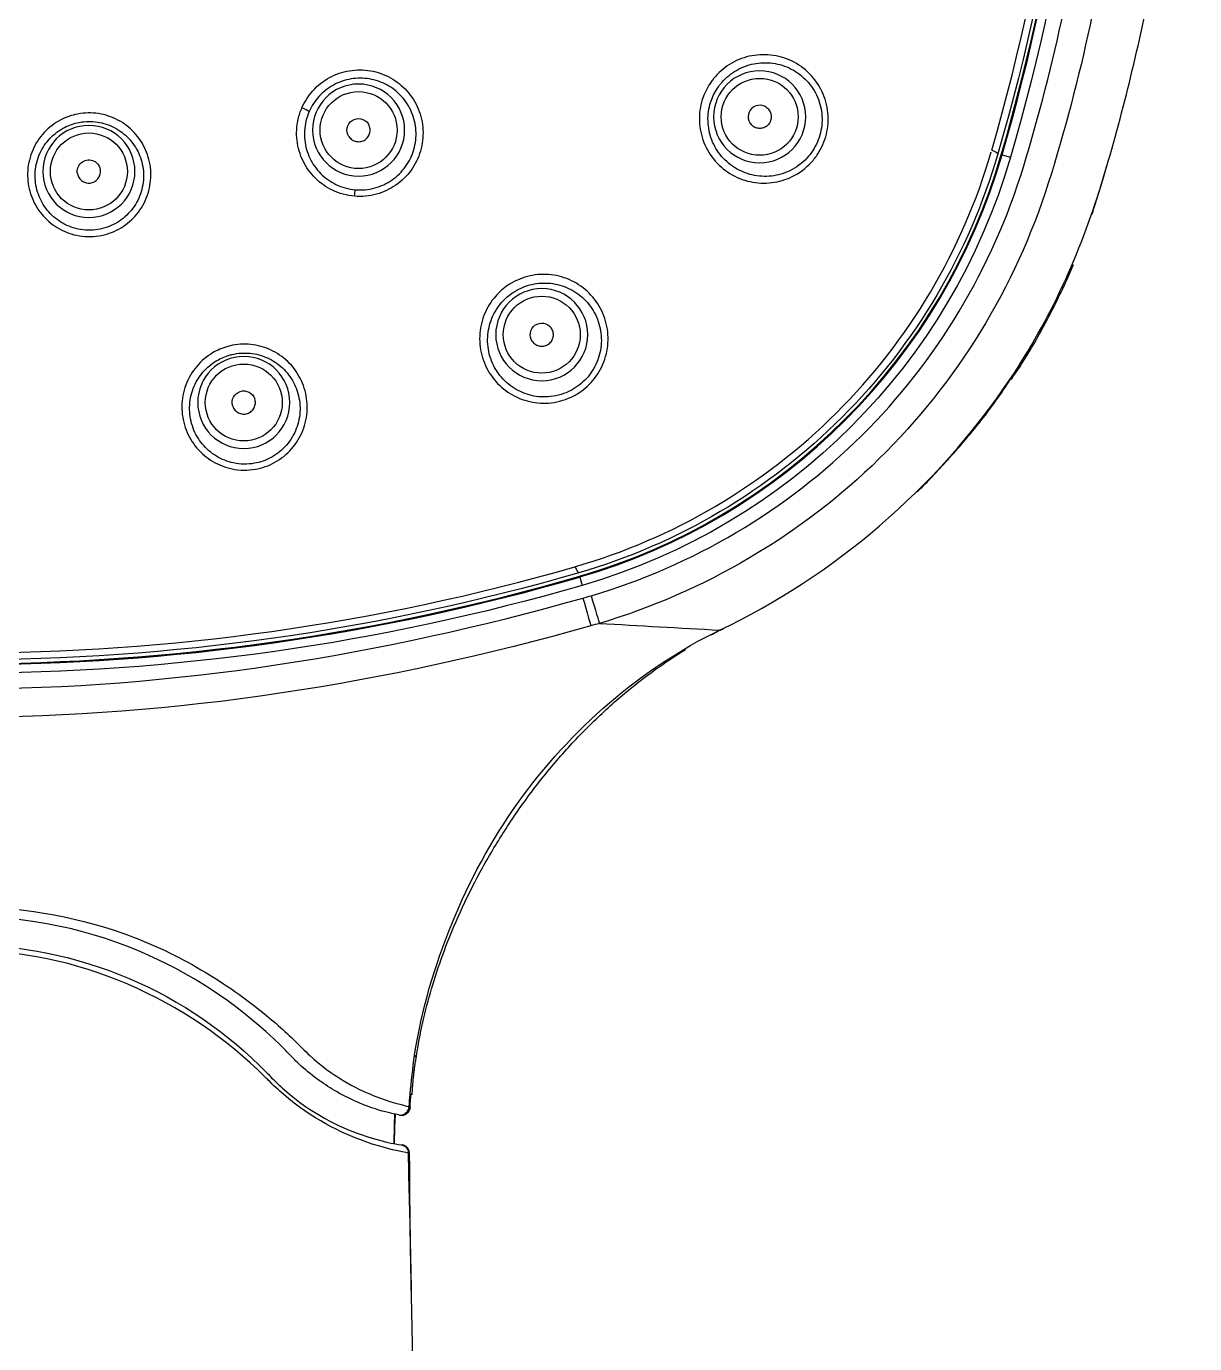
# Model space of a CAD drawing. Extents: x 1446 to 1743, y 841 to 1261.
# Drawn here: x 1551.29 to 1591.56, y 1047.38 to 1092.8 of the extents above; entities that cross this region are included whole.
import ezdxf

# ---------------------------------------------------------------- set-up
doc = ezdxf.new("R2010")
doc.units = 0
doc.header["$LTSCALE"] = 10
doc.header["$MEASUREMENT"] = 0
doc.linetypes.add('CENTER', pattern=[2, 1.25, -0.25, 0.25, -0.25])
doc.layers.add('1', color=1, linetype='CENTER')

msp = doc.modelspace()

# ---------------------------------------------------------------- linework, layer by layer
at = {"layer": '1', "color": 3, "linetype": 'Continuous'}
for p, q in [((1584.893, 1088.372), (1584.874, 1088.378)), ((1584.902, 1088.37), (1584.92, 1088.364)), ((1584.92, 1088.364), (1585.208, 1088.281)), ((1570.352, 1073.856), (1570.357, 1073.836)), ((1570.36, 1073.828), (1570.365, 1073.809)), ((1570.365, 1073.809), (1570.449, 1073.521))]:
    msp.add_line(p, q, dxfattribs=at)
at = {"layer": '1', "color": 3, "linetype": 'Continuous', "extrusion": (0, 0, -1)}
for centre in [(-1576.564, 1089.677), (-1562.737, 1089.219), (-1553.44, 1087.793), (-1569.053, 1082.166), (-1558.78, 1079.827)]:
    msp.add_circle(centre, 1.587, dxfattribs=at)
at = {"layer": '1', "color": 3, "linetype": 'Continuous'}
for centre in [(1576.564, 1089.677), (1562.737, 1089.219), (1553.44, 1087.793), (1569.053, 1082.166), (1558.78, 1079.827)]:
    msp.add_circle(centre, 1.327, dxfattribs=at)
for centre, radius, start, end in [((1511.596, 1109.634), 76.319, 343.82384, 16.17616), ((1511.596, 1109.634), 76.347, 343.82384, 16.17616), ((1564.418, 1094.312), 21.319, 286.1762, 343.8238), ((1564.418, 1094.312), 21.347, 286.1762, 343.8238), ((1549.096, 1147.134), 76.347, 253.82384, 286.17616), ((1549.096, 1147.134), 76.319, 253.82384, 286.17616)]:
    msp.add_arc(centre, radius, start, end, dxfattribs=at)
at = {"layer": '1', "color": 7, "linetype": 'Continuous', "extrusion": (0, 0, -1)}
for centre, radius, start, end in [((-1511.596, 1109.634), 76.328, 163.82384, 196.17616), ((-1562.737, 1089.219), 0.4, 326.25, 146.25), ((-1564.418, 1094.312), 21.328, 196.1762, 253.8238), ((-1553.44, 1087.793), 0.4, 348.75, 168.75), ((-1569.053, 1082.166), 0.4, 324, 144), ((-1558.78, 1079.827), 0.4, 342, 162), ((-1549.096, 1147.134), 76.328, 253.82384, 286.17616)]:
    msp.add_arc(centre, radius, start, end, dxfattribs=at)
at = {"layer": '1', "color": 3, "linetype": 'Continuous', "extrusion": (0, 0, -1)}
for centre, radius, start, end in [((-1511.596, 1109.634), 76.647, 163.82384, 196.17616), ((-1564.418, 1094.312), 21.647, 196.1762, 253.8238), ((-1549.096, 1147.134), 76.647, 253.82384, 286.17616)]:
    msp.add_arc(centre, radius, start, end, dxfattribs=at)
at = {"layer": '1', "color": 7, "linetype": 'Continuous'}
msp.add_arc((1576.564, 1089.677), 0.4, 54, 234, dxfattribs=at)
at = {"layer": '1', "color": 3, "linetype": 'Continuous'}
for points in [[(1584.565, 1088.533), (1588.529, 1102.228), (1588.529, 1117.04), (1584.565, 1130.735)], [(1561.037, 1089.863), (1560.989, 1089.893), (1560.887, 1089.943), (1560.784, 1089.987)], [(1584.564, 1088.532), (1584.688, 1088.474), (1584.784, 1088.425), (1584.777, 1088.406)], [(1562.597, 1086.94), (1562.605, 1087.031), (1562.615, 1087.116), (1562.623, 1087.162)], [(1575.184, 1071.977), (1579.066, 1073.818), (1582.655, 1076.845), (1585.189, 1080.624)], [(1585.19, 1080.624), (1585.197, 1080.626), (1585.202, 1080.63), (1585.206, 1080.635)], [(1527.994, 1074.165), (1541.69, 1070.201), (1556.501, 1070.201), (1570.197, 1074.165)], [(1570.198, 1074.165), (1570.255, 1074.042), (1570.304, 1073.946), (1570.324, 1073.953)], [(1570.472, 1073.085), (1570.566, 1073.112), (1570.66, 1073.139), (1570.754, 1073.166)], [(1570.472, 1073.085), (1570.607, 1072.605), (1570.733, 1072.162), (1570.743, 1072.125)], [(1570.754, 1073.166), (1570.895, 1072.689), (1571.026, 1072.247), (1571.037, 1072.21)], [(1571.037, 1072.21), (1572.419, 1072.133), (1573.802, 1072.055), (1575.184, 1071.977)], [(1575.184, 1071.977), (1575.232, 1071.984), (1575.276, 1072), (1575.316, 1072.024)], [(1564.67, 1057.318), (1564.704, 1057.278), (1564.717, 1057.24), (1564.711, 1057.205)], [(1559.619, 1056.465), (1559.585, 1056.5), (1559.551, 1056.534), (1559.516, 1056.569)], [(1564.479, 1055.549), (1564.49, 1055.688), (1564.501, 1055.826), (1564.513, 1055.964)], [(1563.96, 1054.277), (1563.969, 1054.615), (1563.978, 1054.953), (1563.987, 1055.292)], [(1564.126, 1055.263), (1564.293, 1055.231), (1564.473, 1055.376), (1564.479, 1055.549)], [(1564.207, 1054.234), (1564.342, 1054.212), (1564.453, 1054.084), (1564.456, 1053.946)]]:
    msp.add_open_spline(points, degree=3, dxfattribs=at)
at = {"layer": '1', "color": 7, "linetype": 'Continuous'}
for points, degree in [([(1584.777, 1130.862), (1588.78, 1117.063), (1588.78, 1102.205), (1584.777, 1088.406)], 3), ([(1576.799, 1090.001), (1576.841, 1089.97), (1576.914, 1089.892), (1576.969, 1089.741), (1576.963, 1089.581), (1576.896, 1089.436), (1576.778, 1089.327), (1576.628, 1089.272), (1576.468, 1089.278), (1576.371, 1089.323), (1576.329, 1089.353)], 3), ([(1562.404, 1088.997), (1562.433, 1088.953), (1562.509, 1088.878), (1562.656, 1088.816), (1562.817, 1088.816), (1562.965, 1088.878), (1563.078, 1088.991), (1563.139, 1089.139), (1563.139, 1089.299), (1563.098, 1089.398), (1563.069, 1089.441)], 3), ([(1553.048, 1087.715), (1553.058, 1087.663), (1553.099, 1087.565), (1553.212, 1087.452), (1553.36, 1087.39), (1553.52, 1087.39), (1553.668, 1087.452), (1553.781, 1087.565), (1553.843, 1087.713), (1553.843, 1087.82), (1553.832, 1087.871)], 3), ([(1568.729, 1081.931), (1568.76, 1081.888), (1568.838, 1081.816), (1568.988, 1081.76), (1569.148, 1081.767), (1569.294, 1081.834), (1569.402, 1081.951), (1569.458, 1082.101), (1569.452, 1082.261), (1569.407, 1082.358), (1569.376, 1082.401)], 3), ([(1558.4, 1079.704), (1558.416, 1079.654), (1558.468, 1079.561), (1558.594, 1079.462), (1558.748, 1079.418), (1558.907, 1079.437), (1559.047, 1079.515), (1559.146, 1079.641), (1559.19, 1079.795), (1559.177, 1079.901), (1559.161, 1079.951)], 3), ([(1570.324, 1073.953), (1556.524, 1069.95), (1541.667, 1069.95), (1527.867, 1073.953)], 3), ([(1574.886, 1071.816), (1575.026, 1071.891), (1575.166, 1071.964), (1575.306, 1072.035)], 3), ([(1555.507, 1060.763), (1551.519, 1062.557), (1546.726, 1062.577), (1542.694, 1060.767)], 3), ([(1560.044, 1057.662), (1558.771, 1058.912), (1557.228, 1059.988), (1555.507, 1060.763)], 3), ([(1560.401, 1057.301), (1560.285, 1057.423), (1560.166, 1057.544), (1560.045, 1057.662)], 3), ([(1560.687, 1057.018), (1560.591, 1057.108), (1560.495, 1057.202), (1560.401, 1057.301)], 3), ([(1561.902, 1056.109), (1561.51, 1056.34), (1561.091, 1056.641), (1560.687, 1057.018)], 3), ([(1564.586, 1055.959), (1564.612, 1056.585), (1564.719, 1057.206)], 2), ([(1559.576, 1056.716), (1559.61, 1056.681), (1559.644, 1056.646), (1559.678, 1056.61)], 3), ([(1559.678, 1056.61), (1559.841, 1056.439), (1560.01, 1056.278), (1560.182, 1056.126)], 3), ([(1562.264, 1055.909), (1562.147, 1055.969), (1562.025, 1056.036), (1561.902, 1056.109)], 3), ([(1564.126, 1055.263), (1563.86, 1055.315), (1563.182, 1055.436), (1562.264, 1055.909)], 3), ([(1564.505, 1055.524), (1564.545, 1055.958)], 1), ([(1563.978, 1054.277), (1563.979, 1054.771), (1564.008, 1055.267)], 2), ([(1564.516, 1055.524), (1564.513, 1055.523), (1564.508, 1055.523), (1564.502, 1055.523)], 3)]:
    msp.add_open_spline(points, degree=degree, dxfattribs=at)
at = {"layer": '1', "color": 3, "linetype": 'Continuous'}
for points, knots in [([(1570.754, 1073.166), (1572.522, 1073.689), (1574.189, 1074.417), (1577.327, 1076.274), (1578.798, 1077.411), (1582.666, 1081.254), (1584.6, 1084.47), (1586.733, 1091.5), (1587.483, 1095.091), (1588.519, 1102.307), (1588.78, 1105.952), (1588.776, 1109.633)], [0, 0, 0, 0, 0.125, 0.125, 0.25, 0.25, 0.5, 0.5, 0.75, 0.75, 1, 1, 1, 1]), ([(1589.757, 1109.634), (1589.76, 1105.887), (1589.488, 1102.105), (1588.408, 1094.689), (1587.649, 1090.984), (1585.376, 1083.797), (1583.353, 1080.51), (1578.023, 1075.273), (1574.63, 1073.273), (1571.037, 1072.21)], [0, 0, 0, 0, 0.25, 0.25, 0.5, 0.5, 0.75, 0.75, 1, 1, 1, 1]), ([(1574.894, 1090.889), (1574.92, 1090.927), (1574.948, 1090.963), (1574.977, 1090.999), (1575.13, 1091.188), (1575.318, 1091.354), (1575.524, 1091.483), (1575.731, 1091.612), (1575.963, 1091.708), (1576.201, 1091.763), (1576.442, 1091.819), (1576.695, 1091.833), (1576.941, 1091.807), (1577.19, 1091.78), (1577.437, 1091.71), (1577.663, 1091.602), (1577.891, 1091.493), (1578.103, 1091.343), (1578.281, 1091.163), (1578.459, 1090.985), (1578.608, 1090.772), (1578.716, 1090.543), (1578.822, 1090.317), (1578.891, 1090.068), (1578.915, 1089.819), (1578.939, 1089.573), (1578.922, 1089.318), (1578.863, 1089.078), (1578.804, 1088.839), (1578.704, 1088.608), (1578.571, 1088.402), (1578.503, 1088.297), (1578.426, 1088.197), (1578.341, 1088.105), (1578.156, 1087.905), (1577.93, 1087.736), (1577.686, 1087.617), (1577.465, 1087.509), (1577.222, 1087.437), (1576.979, 1087.407), (1576.732, 1087.377), (1576.477, 1087.389), (1576.235, 1087.442), (1575.99, 1087.495), (1575.752, 1087.592), (1575.539, 1087.723), (1575.324, 1087.856), (1575.13, 1088.027), (1574.973, 1088.224), (1574.815, 1088.42), (1574.69, 1088.647), (1574.607, 1088.886), (1574.525, 1089.122), (1574.483, 1089.376), (1574.485, 1089.627), (1574.487, 1089.875), (1574.532, 1090.126), (1574.616, 1090.359), (1574.684, 1090.547), (1574.778, 1090.727), (1574.894, 1090.889)], [0, 0, 0, 0, 0.009714, 0.009714, 0.009714, 0.062135, 0.062135, 0.062135, 0.114945, 0.114945, 0.114945, 0.168591, 0.168591, 0.168591, 0.223122, 0.223122, 0.223122, 0.278131, 0.278131, 0.278131, 0.332972, 0.332972, 0.332972, 0.387132, 0.387132, 0.387132, 0.440475, 0.440475, 0.440475, 0.493236, 0.493236, 0.493236, 0.519838, 0.519838, 0.519838, 0.578729, 0.578729, 0.578729, 0.631908, 0.631908, 0.631908, 0.685783, 0.685783, 0.685783, 0.740271, 0.740271, 0.740271, 0.795098, 0.795098, 0.795098, 0.849817, 0.849817, 0.849817, 0.903969, 0.903969, 0.903969, 0.957304, 0.957304, 0.957304, 1, 1, 1, 1]), ([(1575.143, 1090.716), (1575.042, 1090.574), (1574.96, 1090.416), (1574.9, 1090.252), (1574.826, 1090.049), (1574.786, 1089.83), (1574.782, 1089.614), (1574.779, 1089.394), (1574.814, 1089.17), (1574.883, 1088.963), (1574.954, 1088.752), (1575.062, 1088.552), (1575.198, 1088.377), (1575.336, 1088.202), (1575.505, 1088.048), (1575.693, 1087.929), (1575.881, 1087.811), (1576.091, 1087.723), (1576.308, 1087.673), (1576.523, 1087.624), (1576.75, 1087.611), (1576.969, 1087.636), (1577.187, 1087.661), (1577.404, 1087.723), (1577.602, 1087.819), (1577.821, 1087.924), (1578.024, 1088.074), (1578.19, 1088.253), (1578.266, 1088.335), (1578.336, 1088.424), (1578.397, 1088.518), (1578.516, 1088.702), (1578.606, 1088.91), (1578.658, 1089.123), (1578.71, 1089.339), (1578.726, 1089.566), (1578.703, 1089.786), (1578.68, 1090.009), (1578.617, 1090.231), (1578.521, 1090.432), (1578.423, 1090.635), (1578.288, 1090.823), (1578.128, 1090.98), (1577.968, 1091.138), (1577.779, 1091.269), (1577.575, 1091.363), (1577.375, 1091.455), (1577.155, 1091.515), (1576.934, 1091.536), (1576.718, 1091.556), (1576.496, 1091.54), (1576.284, 1091.489), (1576.076, 1091.438), (1575.873, 1091.353), (1575.692, 1091.237), (1575.513, 1091.123), (1575.349, 1090.978), (1575.215, 1090.811), (1575.19, 1090.78), (1575.166, 1090.748), (1575.143, 1090.716)], [0, 0, 0, 0, 0.042057, 0.042057, 0.042057, 0.09464, 0.09464, 0.09464, 0.148207, 0.148207, 0.148207, 0.202593, 0.202593, 0.202593, 0.257356, 0.257356, 0.257356, 0.312016, 0.312016, 0.312016, 0.366236, 0.366236, 0.366236, 0.419871, 0.419871, 0.419871, 0.47934, 0.47934, 0.47934, 0.506206, 0.506206, 0.506206, 0.559494, 0.559494, 0.559494, 0.61334, 0.61334, 0.61334, 0.667953, 0.667953, 0.667953, 0.723161, 0.723161, 0.723161, 0.778394, 0.778394, 0.778394, 0.832946, 0.832946, 0.832946, 0.886364, 0.886364, 0.886364, 0.938691, 0.938691, 0.938691, 0.990426, 0.990426, 0.990426, 1, 1, 1, 1]), ([(1560.784, 1089.987), (1560.784, 1089.987), (1560.784, 1089.987), (1560.784, 1089.987), (1560.877, 1090.2), (1561.006, 1090.401), (1561.161, 1090.574), (1561.324, 1090.756), (1561.521, 1090.912), (1561.736, 1091.029), (1561.949, 1091.146), (1562.185, 1091.227), (1562.424, 1091.267), (1562.663, 1091.307), (1562.911, 1091.306), (1563.149, 1091.265), (1563.388, 1091.224), (1563.623, 1091.142), (1563.834, 1091.025), (1564.047, 1090.907), (1564.242, 1090.751), (1564.404, 1090.57), (1564.567, 1090.388), (1564.701, 1090.175), (1564.794, 1089.949), (1564.888, 1089.722), (1564.943, 1089.476), (1564.956, 1089.231), (1564.969, 1088.985), (1564.94, 1088.734), (1564.871, 1088.498), (1564.801, 1088.262), (1564.69, 1088.035), (1564.546, 1087.836), (1564.403, 1087.637), (1564.223, 1087.461), (1564.022, 1087.321), (1563.821, 1087.182), (1563.594, 1087.075), (1563.359, 1087.01), (1563.113, 1086.943), (1562.851, 1086.918), (1562.597, 1086.94)], [0, 0, 0, 0, 0.000006, 0.000006, 0.000006, 0.073197, 0.073197, 0.073197, 0.150093, 0.150093, 0.150093, 0.226407, 0.226407, 0.226407, 0.302501, 0.302501, 0.302501, 0.378816, 0.378816, 0.378816, 0.455626, 0.455626, 0.455626, 0.53295, 0.53295, 0.53295, 0.610603, 0.610603, 0.610603, 0.688307, 0.688307, 0.688307, 0.765805, 0.765805, 0.765805, 0.842927, 0.842927, 0.842927, 0.919624, 0.919624, 0.919624, 1, 1, 1, 1]), ([(1562.623, 1087.162), (1562.849, 1087.142), (1563.082, 1087.164), (1563.301, 1087.224), (1563.511, 1087.282), (1563.713, 1087.377), (1563.892, 1087.501), (1564.071, 1087.626), (1564.23, 1087.784), (1564.357, 1087.962), (1564.485, 1088.14), (1564.583, 1088.342), (1564.643, 1088.552), (1564.703, 1088.762), (1564.728, 1088.985), (1564.715, 1089.203), (1564.702, 1089.42), (1564.651, 1089.637), (1564.566, 1089.837), (1564.482, 1090.035), (1564.363, 1090.222), (1564.218, 1090.382), (1564.074, 1090.539), (1563.901, 1090.675), (1563.713, 1090.777), (1563.527, 1090.878), (1563.321, 1090.949), (1563.111, 1090.984), (1562.903, 1091.018), (1562.685, 1091.018), (1562.477, 1090.982), (1562.267, 1090.947), (1562.061, 1090.875), (1561.875, 1090.773), (1561.687, 1090.67), (1561.514, 1090.534), (1561.371, 1090.376), (1561.234, 1090.224), (1561.12, 1090.049), (1561.037, 1089.863)], [0, 0, 0, 0, 0.081058, 0.081058, 0.081058, 0.158442, 0.158442, 0.158442, 0.23624, 0.23624, 0.23624, 0.314338, 0.314338, 0.314338, 0.392502, 0.392502, 0.392502, 0.470413, 0.470413, 0.470413, 0.54775, 0.54775, 0.54775, 0.624309, 0.624309, 0.624309, 0.70013, 0.70013, 0.70013, 0.775547, 0.775547, 0.775547, 0.851106, 0.851106, 0.851106, 0.927301, 0.927301, 0.927301, 1, 1, 1, 1]), ([(1553.047, 1089.773), (1553.082, 1089.779), (1553.117, 1089.785), (1553.152, 1089.79), (1553.386, 1089.824), (1553.628, 1089.817), (1553.859, 1089.772), (1554.09, 1089.727), (1554.316, 1089.641), (1554.519, 1089.523), (1554.723, 1089.404), (1554.91, 1089.249), (1555.063, 1089.07), (1555.218, 1088.89), (1555.344, 1088.68), (1555.43, 1088.46), (1555.518, 1088.236), (1555.568, 1087.995), (1555.577, 1087.756), (1555.585, 1087.515), (1555.552, 1087.269), (1555.48, 1087.039), (1555.408, 1086.808), (1555.294, 1086.587), (1555.149, 1086.394), (1555.004, 1086.202), (1554.824, 1086.032), (1554.624, 1085.899), (1554.425, 1085.767), (1554.201, 1085.668), (1553.969, 1085.61), (1553.849, 1085.58), (1553.725, 1085.56), (1553.601, 1085.552), (1553.343, 1085.534), (1553.078, 1085.564), (1552.831, 1085.64), (1552.607, 1085.709), (1552.391, 1085.817), (1552.202, 1085.955), (1552.011, 1086.095), (1551.842, 1086.269), (1551.707, 1086.463), (1551.571, 1086.659), (1551.468, 1086.881), (1551.404, 1087.111), (1551.34, 1087.342), (1551.315, 1087.589), (1551.332, 1087.829), (1551.349, 1088.07), (1551.408, 1088.311), (1551.504, 1088.533), (1551.601, 1088.754), (1551.737, 1088.962), (1551.902, 1089.138), (1552.065, 1089.313), (1552.261, 1089.462), (1552.474, 1089.573), (1552.653, 1089.666), (1552.848, 1089.734), (1553.047, 1089.773)], [0, 0, 0, 0, 0.007897, 0.007897, 0.007897, 0.060836, 0.060836, 0.060836, 0.113705, 0.113705, 0.113705, 0.166841, 0.166841, 0.166841, 0.22048, 0.22048, 0.22048, 0.27467, 0.27467, 0.27467, 0.329233, 0.329233, 0.329233, 0.38381, 0.38381, 0.38381, 0.438003, 0.438003, 0.438003, 0.49157, 0.49157, 0.49157, 0.519217, 0.519217, 0.519217, 0.577386, 0.577386, 0.577386, 0.6302, 0.6302, 0.6302, 0.683462, 0.683462, 0.683462, 0.737359, 0.737359, 0.737359, 0.791796, 0.791796, 0.791796, 0.846433, 0.846433, 0.846433, 0.900855, 0.900855, 0.900855, 0.954761, 0.954761, 0.954761, 1, 1, 1, 1]), ([(1562.597, 1086.94), (1562.597, 1086.94), (1562.597, 1086.94), (1562.597, 1086.94), (1562.336, 1086.962), (1562.076, 1087.032), (1561.84, 1087.145), (1561.623, 1087.249), (1561.42, 1087.392), (1561.249, 1087.562), (1561.076, 1087.733), (1560.93, 1087.937), (1560.823, 1088.155), (1560.716, 1088.376), (1560.645, 1088.619), (1560.616, 1088.863), (1560.588, 1089.108), (1560.602, 1089.361), (1560.657, 1089.602), (1560.687, 1089.734), (1560.73, 1089.863), (1560.784, 1089.987), (1560.784, 1089.987), (1560.784, 1089.987), (1560.784, 1089.987)], [0, 0, 0, 0, 0.000015, 0.000015, 0.000015, 0.190228, 0.190228, 0.190228, 0.365738, 0.365738, 0.365738, 0.543364, 0.543364, 0.543364, 0.722731, 0.722731, 0.722731, 0.90274, 0.90274, 0.90274, 0.999985, 0.999985, 0.999985, 1, 1, 1, 1]), ([(1561.037, 1089.863), (1560.989, 1089.754), (1560.951, 1089.641), (1560.923, 1089.526), (1560.873, 1089.315), (1560.859, 1089.092), (1560.882, 1088.876), (1560.905, 1088.66), (1560.965, 1088.446), (1561.059, 1088.25), (1561.151, 1088.056), (1561.278, 1087.874), (1561.43, 1087.721), (1561.581, 1087.57), (1561.759, 1087.442), (1561.952, 1087.348), (1562.16, 1087.246), (1562.391, 1087.182), (1562.623, 1087.162)], [0, 0, 0, 0, 0.096534, 0.096534, 0.096534, 0.275718, 0.275718, 0.275718, 0.454902, 0.454902, 0.454902, 0.632827, 0.632827, 0.632827, 0.808936, 0.808936, 0.808936, 1, 1, 1, 1]), ([(1553.101, 1089.485), (1552.929, 1089.452), (1552.759, 1089.393), (1552.603, 1089.312), (1552.417, 1089.216), (1552.245, 1089.087), (1552.102, 1088.936), (1551.957, 1088.782), (1551.836, 1088.602), (1551.751, 1088.409), (1551.664, 1088.215), (1551.611, 1088.004), (1551.594, 1087.793), (1551.577, 1087.582), (1551.597, 1087.365), (1551.651, 1087.16), (1551.705, 1086.957), (1551.795, 1086.76), (1551.913, 1086.586), (1552.031, 1086.413), (1552.179, 1086.258), (1552.347, 1086.133), (1552.514, 1086.01), (1552.705, 1085.913), (1552.904, 1085.851), (1553.122, 1085.783), (1553.358, 1085.755), (1553.586, 1085.771), (1553.696, 1085.779), (1553.806, 1085.796), (1553.913, 1085.823), (1554.118, 1085.875), (1554.317, 1085.964), (1554.492, 1086.081), (1554.67, 1086.2), (1554.829, 1086.351), (1554.955, 1086.522), (1555.083, 1086.694), (1555.181, 1086.891), (1555.243, 1087.095), (1555.305, 1087.299), (1555.332, 1087.516), (1555.323, 1087.729), (1555.313, 1087.939), (1555.267, 1088.151), (1555.188, 1088.346), (1555.111, 1088.539), (1554.999, 1088.722), (1554.862, 1088.879), (1554.727, 1089.034), (1554.563, 1089.168), (1554.384, 1089.271), (1554.207, 1089.373), (1554.01, 1089.447), (1553.808, 1089.485), (1553.607, 1089.524), (1553.396, 1089.529), (1553.193, 1089.501), (1553.162, 1089.496), (1553.132, 1089.491), (1553.101, 1089.485)], [0, 0, 0, 0, 0.04472, 0.04472, 0.04472, 0.098118, 0.098118, 0.098118, 0.152218, 0.152218, 0.152218, 0.206756, 0.206756, 0.206756, 0.261299, 0.261299, 0.261299, 0.315455, 0.315455, 0.315455, 0.369067, 0.369067, 0.369067, 0.422275, 0.422275, 0.422275, 0.480902, 0.480902, 0.480902, 0.508764, 0.508764, 0.508764, 0.562752, 0.562752, 0.562752, 0.617351, 0.617351, 0.617351, 0.672275, 0.672275, 0.672275, 0.727066, 0.727066, 0.727066, 0.781307, 0.781307, 0.781307, 0.834786, 0.834786, 0.834786, 0.887552, 0.887552, 0.887552, 0.939884, 0.939884, 0.939884, 0.992197, 0.992197, 0.992197, 1, 1, 1, 1]), ([(1570.197, 1074.165), (1573.574, 1075.137), (1576.704, 1076.97), (1581.722, 1081.973), (1583.557, 1085.07), (1584.547, 1088.472)], [0, 0, 0, 0, 0.5, 0.5, 1, 1, 1, 1]), ([(1585.19, 1080.624), (1586.579, 1082.695), (1587.616, 1084.963), (1588.405, 1087.556), (1588.463, 1087.747), (1588.519, 1087.939)], [0, 0, 0, 0, 0.926304, 0.926304, 1, 1, 1, 1]), ([(1567.84, 1083.836), (1567.881, 1083.865), (1567.923, 1083.893), (1567.966, 1083.919), (1568.174, 1084.047), (1568.408, 1084.141), (1568.647, 1084.193), (1568.885, 1084.246), (1569.135, 1084.258), (1569.376, 1084.23), (1569.62, 1084.201), (1569.861, 1084.131), (1570.08, 1084.025), (1570.303, 1083.918), (1570.51, 1083.771), (1570.684, 1083.597), (1570.861, 1083.421), (1571.01, 1083.211), (1571.118, 1082.987), (1571.228, 1082.76), (1571.299, 1082.511), (1571.326, 1082.26), (1571.353, 1082.01), (1571.337, 1081.751), (1571.278, 1081.505), (1571.22, 1081.261), (1571.118, 1081.023), (1570.981, 1080.812), (1570.846, 1080.603), (1570.672, 1080.415), (1570.475, 1080.263), (1570.376, 1080.186), (1570.269, 1080.118), (1570.158, 1080.059), (1569.916, 1079.931), (1569.644, 1079.848), (1569.372, 1079.817), (1569.129, 1079.79), (1568.879, 1079.804), (1568.641, 1079.858), (1568.402, 1079.912), (1568.169, 1080.007), (1567.962, 1080.136), (1567.752, 1080.266), (1567.562, 1080.434), (1567.407, 1080.625), (1567.249, 1080.819), (1567.124, 1081.043), (1567.04, 1081.278), (1566.955, 1081.515), (1566.91, 1081.77), (1566.91, 1082.023), (1566.909, 1082.275), (1566.953, 1082.532), (1567.037, 1082.771), (1567.121, 1083.007), (1567.247, 1083.233), (1567.406, 1083.428), (1567.531, 1083.582), (1567.679, 1083.721), (1567.84, 1083.836)], [0, 0, 0, 0, 0.010627, 0.010627, 0.010627, 0.063277, 0.063277, 0.063277, 0.115741, 0.115741, 0.115741, 0.168597, 0.168597, 0.168597, 0.222192, 0.222192, 0.222192, 0.276528, 0.276528, 0.276528, 0.331298, 0.331298, 0.331298, 0.386044, 0.386044, 0.386044, 0.440356, 0.440356, 0.440356, 0.494021, 0.494021, 0.494021, 0.520709, 0.520709, 0.520709, 0.579872, 0.579872, 0.579872, 0.632516, 0.632516, 0.632516, 0.685455, 0.685455, 0.685455, 0.739042, 0.739042, 0.739042, 0.7934, 0.7934, 0.7934, 0.848304, 0.848304, 0.848304, 0.903209, 0.903209, 0.903209, 0.957503, 0.957503, 0.957503, 1, 1, 1, 1]), ([(1568.014, 1083.587), (1567.872, 1083.486), (1567.743, 1083.366), (1567.633, 1083.232), (1567.493, 1083.061), (1567.38, 1082.864), (1567.305, 1082.658), (1567.228, 1082.448), (1567.188, 1082.223), (1567.185, 1082.001), (1567.183, 1081.778), (1567.219, 1081.553), (1567.292, 1081.342), (1567.363, 1081.133), (1567.472, 1080.933), (1567.609, 1080.76), (1567.745, 1080.588), (1567.913, 1080.437), (1568.098, 1080.32), (1568.282, 1080.203), (1568.489, 1080.116), (1568.702, 1080.067), (1568.914, 1080.018), (1569.139, 1080.004), (1569.356, 1080.028), (1569.6, 1080.054), (1569.843, 1080.129), (1570.06, 1080.244), (1570.159, 1080.296), (1570.254, 1080.357), (1570.343, 1080.426), (1570.52, 1080.563), (1570.675, 1080.732), (1570.795, 1080.92), (1570.916, 1081.109), (1571.006, 1081.322), (1571.056, 1081.541), (1571.106, 1081.76), (1571.119, 1081.991), (1571.092, 1082.214), (1571.066, 1082.436), (1571.001, 1082.657), (1570.901, 1082.857), (1570.803, 1083.054), (1570.67, 1083.238), (1570.512, 1083.392), (1570.356, 1083.543), (1570.173, 1083.67), (1569.975, 1083.763), (1569.782, 1083.853), (1569.57, 1083.913), (1569.356, 1083.936), (1569.145, 1083.959), (1568.927, 1083.947), (1568.718, 1083.9), (1568.51, 1083.853), (1568.306, 1083.771), (1568.124, 1083.659), (1568.086, 1083.636), (1568.05, 1083.612), (1568.014, 1083.587)], [0, 0, 0, 0, 0.041909, 0.041909, 0.041909, 0.09562, 0.09562, 0.09562, 0.150202, 0.150202, 0.150202, 0.205052, 0.205052, 0.205052, 0.259577, 0.259577, 0.259577, 0.313483, 0.313483, 0.313483, 0.366837, 0.366837, 0.366837, 0.419959, 0.419959, 0.419959, 0.479709, 0.479709, 0.479709, 0.506662, 0.506662, 0.506662, 0.560861, 0.560861, 0.560861, 0.615667, 0.615667, 0.615667, 0.670809, 0.670809, 0.670809, 0.725814, 0.725814, 0.725814, 0.780165, 0.780165, 0.780165, 0.833521, 0.833521, 0.833521, 0.885888, 0.885888, 0.885888, 0.937666, 0.937666, 0.937666, 0.989529, 0.989529, 0.989529, 1, 1, 1, 1]), ([(1558.16, 1081.74), (1558.209, 1081.756), (1558.258, 1081.769), (1558.308, 1081.781), (1558.539, 1081.836), (1558.783, 1081.852), (1559.02, 1081.828), (1559.256, 1081.804), (1559.49, 1081.74), (1559.705, 1081.641), (1559.921, 1081.541), (1560.123, 1081.404), (1560.295, 1081.24), (1560.469, 1081.073), (1560.617, 1080.875), (1560.726, 1080.661), (1560.838, 1080.443), (1560.914, 1080.203), (1560.947, 1079.961), (1560.981, 1079.716), (1560.972, 1079.461), (1560.921, 1079.219), (1560.871, 1078.976), (1560.777, 1078.738), (1560.647, 1078.525), (1560.518, 1078.315), (1560.35, 1078.124), (1560.157, 1077.969), (1559.968, 1077.817), (1559.75, 1077.696), (1559.52, 1077.615), (1559.411, 1077.577), (1559.298, 1077.547), (1559.184, 1077.527), (1558.918, 1077.48), (1558.638, 1077.484), (1558.374, 1077.539), (1558.142, 1077.587), (1557.916, 1077.675), (1557.714, 1077.795), (1557.508, 1077.917), (1557.321, 1078.074), (1557.167, 1078.255), (1557.01, 1078.44), (1556.883, 1078.654), (1556.795, 1078.879), (1556.706, 1079.109), (1556.656, 1079.357), (1556.648, 1079.603), (1556.64, 1079.851), (1556.676, 1080.104), (1556.753, 1080.341), (1556.829, 1080.577), (1556.947, 1080.803), (1557.099, 1081), (1557.249, 1081.194), (1557.435, 1081.365), (1557.642, 1081.498), (1557.802, 1081.601), (1557.978, 1081.683), (1558.16, 1081.74)], [0, 0, 0, 0, 0.011078, 0.011078, 0.011078, 0.063424, 0.063424, 0.063424, 0.11559, 0.11559, 0.11559, 0.168201, 0.168201, 0.168201, 0.2217, 0.2217, 0.2217, 0.276203, 0.276203, 0.276203, 0.331424, 0.331424, 0.331424, 0.386733, 0.386733, 0.386733, 0.441399, 0.441399, 0.441399, 0.494953, 0.494953, 0.494953, 0.52014, 0.52014, 0.52014, 0.579818, 0.579818, 0.579818, 0.631892, 0.631892, 0.631892, 0.684692, 0.684692, 0.684692, 0.738604, 0.738604, 0.738604, 0.793539, 0.793539, 0.793539, 0.848942, 0.848942, 0.848942, 0.90404, 0.90404, 0.90404, 0.958226, 0.958226, 0.958226, 1, 1, 1, 1]), ([(1558.249, 1081.447), (1558.09, 1081.398), (1557.937, 1081.327), (1557.797, 1081.238), (1557.617, 1081.123), (1557.454, 1080.975), (1557.322, 1080.808), (1557.187, 1080.637), (1557.081, 1080.44), (1557.012, 1080.234), (1556.942, 1080.027), (1556.908, 1079.805), (1556.912, 1079.586), (1556.916, 1079.369), (1556.958, 1079.149), (1557.034, 1078.945), (1557.109, 1078.745), (1557.219, 1078.554), (1557.357, 1078.388), (1557.492, 1078.226), (1557.657, 1078.084), (1557.839, 1077.974), (1558.018, 1077.866), (1558.219, 1077.786), (1558.425, 1077.742), (1558.66, 1077.692), (1558.91, 1077.688), (1559.148, 1077.73), (1559.249, 1077.748), (1559.35, 1077.775), (1559.447, 1077.809), (1559.652, 1077.881), (1559.846, 1077.991), (1560.014, 1078.127), (1560.185, 1078.266), (1560.333, 1078.438), (1560.446, 1078.626), (1560.559, 1078.816), (1560.641, 1079.028), (1560.683, 1079.245), (1560.725, 1079.46), (1560.73, 1079.685), (1560.697, 1079.902), (1560.665, 1080.115), (1560.596, 1080.325), (1560.495, 1080.516), (1560.397, 1080.702), (1560.265, 1080.875), (1560.111, 1081.02), (1559.96, 1081.161), (1559.782, 1081.28), (1559.593, 1081.365), (1559.406, 1081.45), (1559.201, 1081.505), (1558.996, 1081.525), (1558.79, 1081.545), (1558.578, 1081.53), (1558.377, 1081.483), (1558.334, 1081.472), (1558.291, 1081.461), (1558.249, 1081.447)], [0, 0, 0, 0, 0.041104, 0.041104, 0.041104, 0.094604, 0.094604, 0.094604, 0.149312, 0.149312, 0.149312, 0.204655, 0.204655, 0.204655, 0.259811, 0.259811, 0.259811, 0.314122, 0.314122, 0.314122, 0.367407, 0.367407, 0.367407, 0.419989, 0.419989, 0.419989, 0.480263, 0.480263, 0.480263, 0.505694, 0.505694, 0.505694, 0.559787, 0.559787, 0.559787, 0.61499, 0.61499, 0.61499, 0.670775, 0.670775, 0.670775, 0.726317, 0.726317, 0.726317, 0.780895, 0.780895, 0.780895, 0.834168, 0.834168, 0.834168, 0.886252, 0.886252, 0.886252, 0.937654, 0.937654, 0.937654, 0.989109, 0.989109, 0.989109, 1, 1, 1, 1]), ([(1527.719, 1073.085), (1534.679, 1071.114), (1541.858, 1069.954), (1556.333, 1069.954), (1563.513, 1071.114), (1570.472, 1073.085)], [0, 0, 0, 0, 0.5, 0.5, 1, 1, 1, 1]), ([(1570.744, 1072.126), (1563.694, 1070.126), (1556.424, 1068.972), (1541.767, 1068.972), (1534.497, 1070.126), (1527.447, 1072.126)], [0, 0, 0, 0, 0.5, 0.5, 1, 1, 1, 1]), ([(1564.67, 1057.318), (1564.898, 1058.869), (1565.362, 1060.422), (1566.556, 1063.326), (1567.305, 1064.722), (1570.044, 1068.563), (1572.505, 1070.687), (1575.184, 1071.977)], [0, 0, 0, 0, 0.25, 0.25, 0.5, 0.5, 1, 1, 1, 1]), ([(1571.037, 1072.21), (1571.037, 1072.21), (1571.037, 1072.21), (1571.037, 1072.21), (1570.939, 1072.181), (1570.841, 1072.153), (1570.743, 1072.125)], [0, 0, 0, 0, 0.000196, 0.000196, 0.000196, 1, 1, 1, 1]), ([(1538.771, 1058.808), (1539.462, 1059.366), (1540.217, 1059.883), (1541.808, 1060.801), (1542.668, 1061.206), (1545.325, 1062.143), (1547.216, 1062.455), (1550.96, 1062.456), (1552.855, 1062.144), (1555.492, 1061.218), (1556.341, 1060.824), (1557.963, 1059.892), (1558.729, 1059.366), (1559.42, 1058.808)], [0, 0, 0, 0, 0.125, 0.125, 0.25, 0.25, 0.5, 0.5, 0.75, 0.75, 0.875, 0.875, 1, 1, 1, 1]), ([(1559.516, 1056.569), (1558.19, 1057.892), (1556.567, 1059), (1552.994, 1060.538), (1551.042, 1060.943), (1547.156, 1060.944), (1545.2, 1060.539), (1541.627, 1059.002), (1540.001, 1057.893), (1538.675, 1056.569)], [0, 0, 0, 0, 0.25, 0.25, 0.5, 0.5, 0.75, 0.75, 1, 1, 1, 1]), ([(1559.419, 1058.808), (1559.848, 1058.462), (1560.256, 1058.097), (1560.643, 1057.716), (1560.695, 1057.664), (1560.747, 1057.613), (1560.798, 1057.561)], [0, 0, 0, 0, 0.881655, 0.881655, 0.881655, 1, 1, 1, 1]), ([(1560.798, 1057.561), (1560.882, 1057.475), (1560.969, 1057.392), (1561.056, 1057.313), (1561.056, 1057.313), (1561.056, 1057.313), (1561.056, 1057.313)], [0, 0, 0, 0, 0.999845, 0.999845, 0.999845, 1, 1, 1, 1]), ([(1561.055, 1057.313), (1561.826, 1056.601), (1562.629, 1056.183), (1563.845, 1055.691), (1564.279, 1055.598), (1564.479, 1055.549)], [0, 0, 0, 0, 0.5, 0.5, 1, 1, 1, 1]), ([(1564.517, 1055.965), (1564.555, 1056.416), (1564.606, 1056.867), (1564.67, 1057.318), (1564.67, 1057.318), (1564.67, 1057.318), (1564.67, 1057.318)], [0, 0, 0, 0, 0.999957, 0.999957, 0.999957, 1, 1, 1, 1]), ([(1560.156, 1055.965), (1560.155, 1055.965), (1560.155, 1055.965), (1560.155, 1055.965), (1559.973, 1056.121), (1559.793, 1056.288), (1559.619, 1056.465)], [0, 0, 0, 0, 0.000078, 0.000078, 0.000078, 1, 1, 1, 1]), ([(1564.454, 1053.946), (1564.246, 1053.988), (1563.706, 1054.076), (1562.147, 1054.634), (1561.124, 1055.129), (1560.155, 1055.965)], [0, 0, 0, 0, 0.5, 0.5, 1, 1, 1, 1]), ([(1564.473, 1055.55), (1564.473, 1055.55), (1564.473, 1055.55), (1564.473, 1055.55), (1564.506, 1055.539), (1564.522, 1055.532), (1564.522, 1055.527)], [0, 0, 0, 0, 0.000105, 0.000105, 0.000105, 1, 1, 1, 1]), ([(1564.492, 1053.933), (1564.492, 1053.935), (1564.48, 1053.939), (1564.456, 1053.946), (1564.456, 1053.946), (1564.456, 1053.946), (1564.456, 1053.946)], [0, 0, 0, 0, 0.999872, 0.999872, 0.999872, 1, 1, 1, 1])]:
    msp.add_open_spline(points, degree=3, knots=knots, dxfattribs=at)
at = {"layer": '1', "color": 7, "linetype": 'Continuous'}
for points, knots in [([(1588.519, 1087.939), (1589.171, 1090.155), (1589.702, 1092.4), (1591.087, 1099.591), (1591.558, 1104.669), (1591.545, 1109.634)], [0, 0, 0, 0, 0.315172, 0.315172, 1, 1, 1, 1]), ([(1584.777, 1088.406), (1583.781, 1084.974), (1581.934, 1081.849), (1576.88, 1076.796), (1573.756, 1074.948), (1570.324, 1073.953)], [0, 0, 0, 0, 0.5, 0.5, 1, 1, 1, 1]), ([(1588.024, 1086.326), (1588.108, 1086.582), (1588.279, 1087.128), (1588.442, 1087.677), (1588.524, 1087.969)], [0, 0, 0, 0, 0.469571, 1, 1, 1, 1]), ([(1585.229, 1080.619), (1585.289, 1080.701), (1585.689, 1081.264), (1586.327, 1082.37), (1586.964, 1083.623), (1587.29, 1084.37), (1587.379, 1084.583)], [0, 0, 0, 0, 0.067759, 0.459989, 0.846621, 1, 1, 1, 1]), ([(1581.999, 1076.749), (1582.143, 1076.892), (1582.669, 1077.423), (1583.59, 1078.442), (1584.522, 1079.597), (1585.047, 1080.374), (1585.214, 1080.633)], [0, 0, 0, 0, 0.120876, 0.4451, 0.817717, 1, 1, 1, 1]), ([(1564.722, 1057.204), (1564.739, 1057.323), (1564.819, 1057.843), (1565.002, 1058.74), (1565.334, 1059.917), (1565.762, 1061.149), (1566.313, 1062.453), (1567.004, 1063.811), (1567.815, 1065.162), (1568.738, 1066.481), (1569.754, 1067.723), (1570.834, 1068.855), (1571.955, 1069.863), (1573.017, 1070.675), (1573.709, 1071.127), (1574.009, 1071.311)], [0, 0, 0, 0, 0.020701, 0.090497, 0.157881, 0.2288, 0.311957, 0.397805, 0.48715, 0.579975, 0.672451, 0.762675, 0.850654, 0.936147, 1, 1, 1, 1]), ([(1538.615, 1056.717), (1539.954, 1058.091), (1541.568, 1059.205), (1545.172, 1060.738), (1547.142, 1061.139), (1551.055, 1061.138), (1553.022, 1060.737), (1556.626, 1059.203), (1558.237, 1058.09), (1559.576, 1056.716)], [0, 0, 0, 0, 0.25, 0.25, 0.5, 0.5, 0.75, 0.75, 1, 1, 1, 1]), ([(1560.182, 1056.126), (1561.106, 1055.313), (1562.064, 1054.852), (1563.517, 1054.336), (1564.013, 1054.264), (1564.204, 1054.234)], [0, 0, 0, 0, 0.5, 0.5, 1, 1, 1, 1]), ([(1564.517, 1055.965), (1564.544, 1055.964), (1564.582, 1055.963), (1564.544, 1055.962), (1564.527, 1055.962)], [0, 0, 0, 0, 0.706445, 1, 1, 1, 1]), ([(1564.132, 1055.262), (1564.143, 1055.26), (1564.164, 1055.256), (1564.17, 1055.255), (1564.175, 1055.254), (1564.18, 1055.253), (1564.198, 1055.251), (1564.255, 1055.248), (1564.347, 1055.269), (1564.441, 1055.334), (1564.502, 1055.425), (1564.518, 1055.491), (1564.521, 1055.527)], [0, 0, 0, 0, 0.350432, 0.379725, 0.388309, 0.3957, 0.406867, 0.458679, 0.605207, 0.745499, 0.874648, 1, 1, 1, 1]), ([(1563.976, 1054.274), (1563.982, 1054.273), (1563.987, 1054.272), (1563.989, 1054.271), (1563.999, 1054.269), (1563.99, 1054.271), (1563.962, 1054.276)], [0, 0, 0, 0, 0.227304, 0.227304, 0.227304, 1, 1, 1, 1]), ([(1564.489, 1053.938), (1564.489, 1053.968), (1564.482, 1054.023), (1564.447, 1054.096), (1564.401, 1054.151), (1564.354, 1054.186), (1564.312, 1054.208), (1564.279, 1054.22), (1564.258, 1054.225), (1564.248, 1054.227), (1564.244, 1054.228), (1564.243, 1054.228), (1564.241, 1054.228), (1564.239, 1054.228), (1564.237, 1054.229), (1564.231, 1054.23), (1564.225, 1054.231)], [0, 0, 0, 0, 0.132544, 0.261499, 0.370076, 0.461162, 0.534611, 0.589216, 0.623823, 0.63386, 0.639615, 0.644918, 0.65288, 0.669357, 0.72166, 1, 1, 1, 1]), ([(1566.22, 939.558), (1566.152, 945.319), (1566.045, 954.386), (1565.81, 973.015), (1565.549, 991.154), (1565.239, 1010.819), (1565.029, 1023.395), (1564.862, 1033.169), (1564.737, 1040.045), (1564.619, 1045.767), (1564.547, 1050.175), (1564.482, 1052.806), (1564.454, 1053.946)], [0, 0, 0, 0, 0.157344, 0.247656, 0.503982, 0.640054, 0.760692, 0.827631, 0.889137, 0.934853, 0.971804, 1, 1, 1, 1]), ([(1564.562, 1048.831), (1564.547, 1049.622), (1564.516, 1051.31), (1564.502, 1053.019), (1564.497, 1053.929)], [0, 0, 0, 0, 0.469399, 1, 1, 1, 1])]:
    msp.add_open_spline(points, degree=3, knots=knots, dxfattribs=at)

doc.saveas('drawing.dxf')
